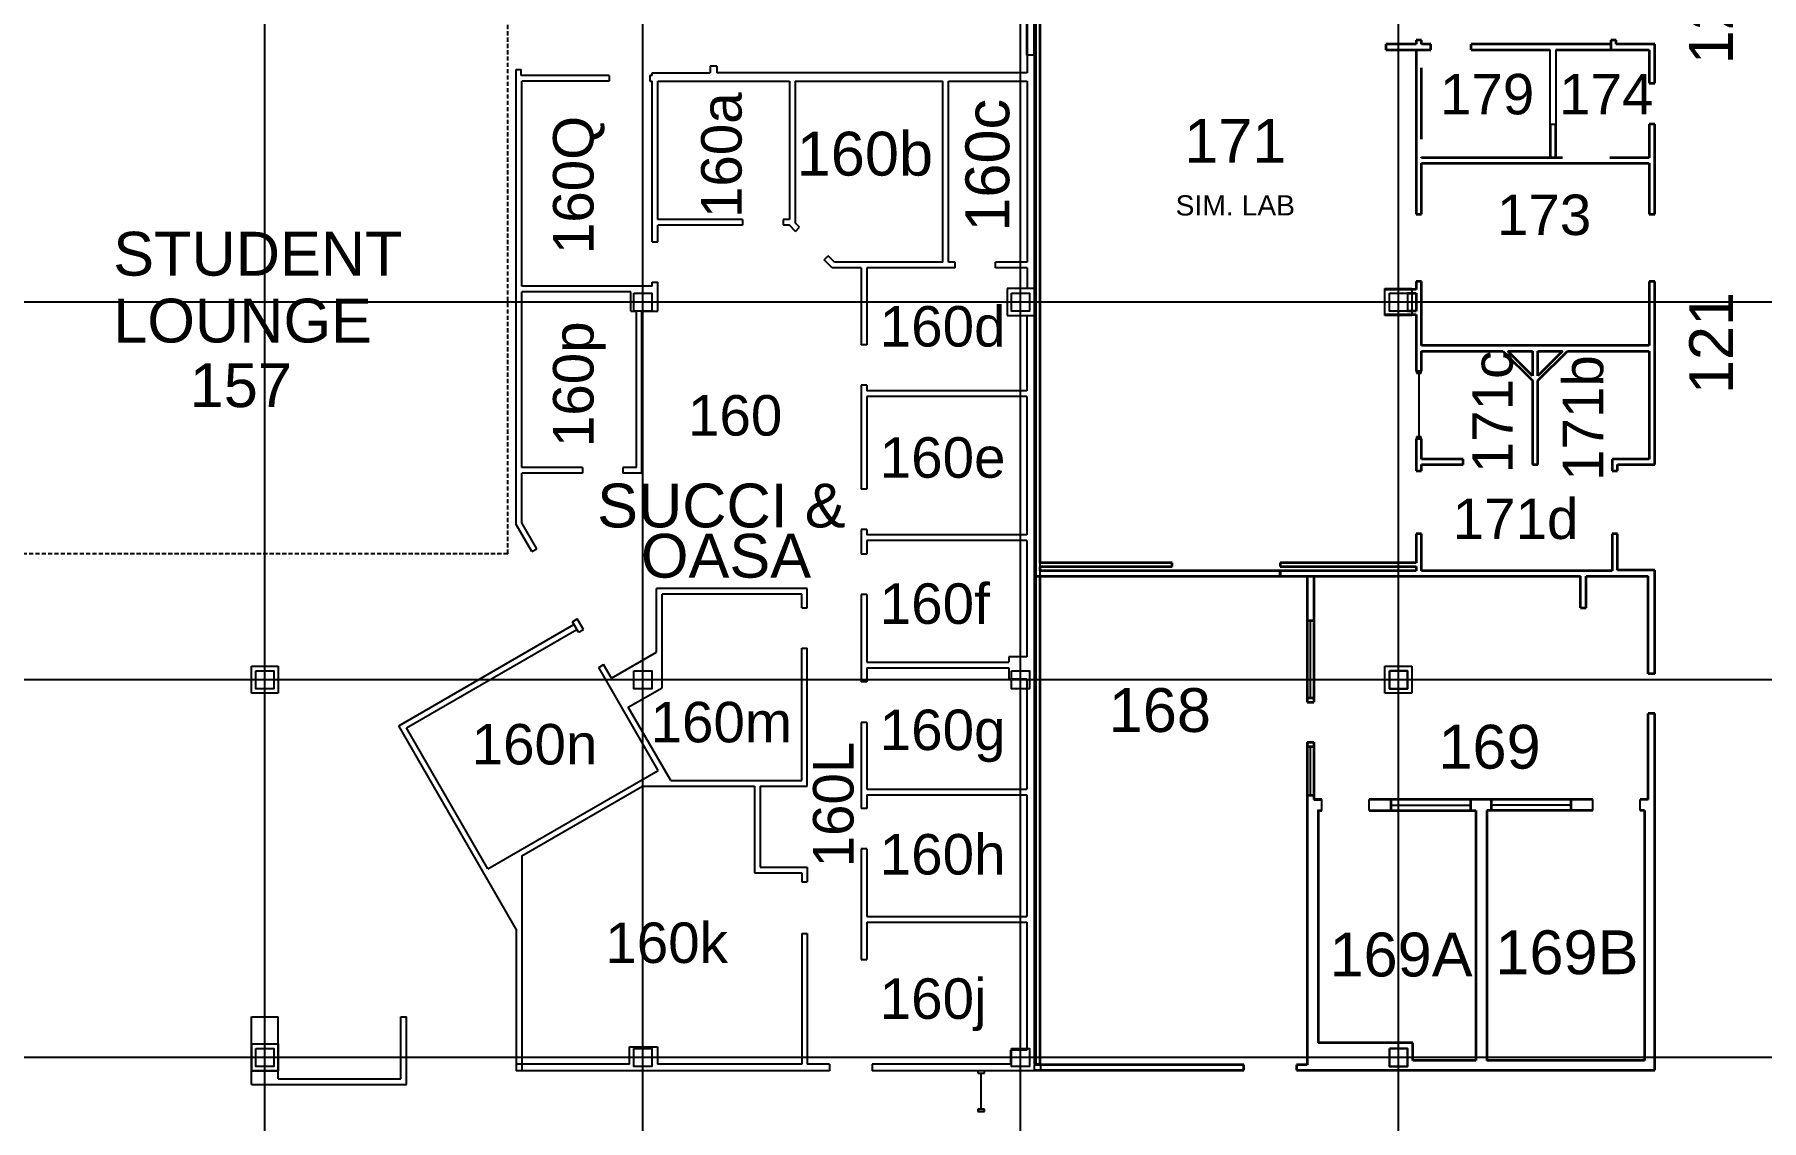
# Model space of a CAD drawing. Extents: x -222 to 8565, y -1562 to 5304.
# Drawn here: x 5121 to 6656, y 2045 to 3011 of the extents above; entities that cross this region are included whole.
import ezdxf

# ---------------------------------------------------------------- set-up
doc = ezdxf.new("R2010")
doc.units = 0
doc.header["$LTSCALE"] = 15
doc.header["$MEASUREMENT"] = 0
doc.linetypes.add('HIDDEN', pattern=[0.375, 0.25, -0.125])
doc.layers.get('0').update_dxf_attribs({"linetype": 'CONTINUOUS'})
for name, color, linetype, lineweight in [('A-WALL', 7, 'CONTINUOUS', 9), ('ROOM NAMES', 7, 'CONTINUOUS', 9), ('S-COLS', 7, 'CONTINUOUS', 9), ('WALLS', 7, 'CONTINUOUS', 25)]:
    doc.layers.add(name, color=color, linetype=linetype, lineweight=lineweight)
for name, color, linetype in [('EXIST', 1, 'CONTINUOUS'), ('grid', 251, 'CONTINUOUS'), ('room number', 7, 'CONTINUOUS')]:
    doc.layers.add(name, color=color, linetype=linetype)
doc.styles.get("Standard").update_dxf_attribs({"font": 'arial.ttf'})
doc.styles.add('style3', font='arial.ttf')

# ---------------------------------------------------------------- blocks, each defined once
blk = doc.blocks.new('AZMND')
for p, q in [((0, 0.5), (0, -0.5)), ((1, 0.5), (0, 0.5)), ((1, -0.5), (1, 0.5)), ((0, -0.5), (1, -0.5))]:
    blk.add_line(p, q)
blk = doc.blocks.new('M_Concrete-Square-Column - 16_ x 16__1-112-Main Floor Renovation Plan')
at = {"layer": 'S-COLS', "lineweight": 25}
for p, q in [((203.2, 203.2), (-203.2, 203.2)), ((-203.2, 203.2), (-203.2, -203.2)), ((203.2, -203.2), (203.2, 203.2)), ((-203.2, -203.2), (203.2, -203.2))]:
    blk.add_line(p, q, dxfattribs=at)
blk = doc.blocks.new('Rectangular Mullion - 45mm x 102mm_1-142-Main Floor Plan')
at = {"layer": 'WALLS', "lineweight": 25}
for p, q in [((-22.3, 51), (22.3, 51)), ((-22.3, -51), (-22.3, 51)), ((22.3, 51), (22.3, -51)), ((22.3, -51), (-22.3, -51))]:
    blk.add_line(p, q, dxfattribs=at)
blk = doc.blocks.new('Rectangular Mullion - 45mm x 102mm_1-141-Main Floor Plan')
at = {"layer": 'WALLS', "lineweight": 25}
for p, q in [((-22.3, 51), (22.3, 51)), ((-22.3, -51), (-22.3, 51)), ((22.3, 51), (22.3, -51)), ((22.3, -51), (-22.3, -51))]:
    blk.add_line(p, q, dxfattribs=at)

msp = doc.modelspace()

# ---------------------------------------------------------------- hatches: boundary and pattern name
at = {"layer": 'WALLS'}
for points in [[(6349.5, 2711.1), (6349.5, 2709.3), (6353.6, 2709.3), (6353.6, 2711.1)], [(6349.5, 2652.8), (6349.5, 2651), (6353.6, 2651), (6353.6, 2652.8)]]:
    msp.add_hatch(color=256, dxfattribs=at).paths.add_polyline_path(points)

# ---------------------------------------------------------------- linework, layer by layer
msp.add_line((6506.3, 2320.2), (6506.3, 2330.1))
at = {"layer": 'A-WALL', "lineweight": 35}
for p, q in [((6252.2, 2420.6), (6258.1, 2420.6)), ((6252.2, 2416.7), (6258.1, 2416.7))]:
    msp.add_line(p, q, dxfattribs=at)
at = {"layer": 'EXIST'}
msp.add_line((6009.9, 2089.2), (6009.9, 2094.1), dxfattribs=at)
at = {"layer": 'grid'}
for p, q in [((5325.4, 1060.2), (5325.4, 5126.4)), ((5661.4, 1060.2), (5661.4, 5126.4)), ((5997.4, 1567.8), (5997.4, 4349.4)), ((6333.4, 1567.8), (6333.4, 4349.4)), ((8485.8, 2772.7), (3520.1, 2772.7)), ((8485.8, 2436.7), (3520.1, 2436.7)), ((8485.8, 2100.7), (3520.1, 2100.7))]:
    msp.add_line(p, q, dxfattribs=at)
at = {"layer": 'grid', "linetype": 'HIDDEN'}
for q in [(5541.4, 3096.7), (5001.4, 2548.7)]:
    msp.add_line((5541.4, 2548.7), q, dxfattribs=at)
at = {"layer": 'grid'}
for points in [[(5653.4, 2780.7), (5669.4, 2780.7), (5669.4, 2764.7), (5653.4, 2764.7)], [(5989.4, 2780.7), (6005.4, 2780.7), (6005.4, 2764.7), (5989.4, 2764.7)], [(6325.4, 2780.7), (6341.4, 2780.7), (6341.4, 2764.7), (6325.4, 2764.7)], [(5317.4, 2444.7), (5333.4, 2444.7), (5333.4, 2428.7), (5317.4, 2428.7)], [(5653.4, 2444.7), (5669.4, 2444.7), (5669.4, 2428.7), (5653.4, 2428.7)], [(5989.4, 2444.7), (6005.4, 2444.7), (6005.4, 2428.7), (5989.4, 2428.7)], [(6325.4, 2444.7), (6341.4, 2444.7), (6341.4, 2428.7), (6325.4, 2428.7)], [(5317.4, 2108.7), (5333.4, 2108.7), (5333.4, 2092.7), (5317.4, 2092.7)], [(5653.4, 2108.7), (5669.4, 2108.7), (5669.4, 2092.7), (5653.4, 2092.7)], [(5989.4, 2108.7), (6005.4, 2108.7), (6005.4, 2092.7), (5989.4, 2092.7)], [(6325.4, 2108.7), (6341.4, 2108.7), (6341.4, 2092.7), (6325.4, 2092.7)]]:
    msp.add_lwpolyline(points, close=True, dxfattribs=at)
at = {"layer": 'WALLS', "lineweight": 35}
for p, q in [((6010.6, 3593.7), (6010.6, 2094.1)), ((6014.8, 2540.7), (6014.8, 3096.5)), ((6002.9, 3029.2), (6002.9, 2992.2)), ((6009.9, 2992.2), (6009.9, 3029.2)), ((6349.1, 3002), (6322.3, 3002)), ((6322.3, 3002), (6322.3, 2997.1)), ((6322.3, 2997.1), (6349.1, 2997.1)), ((6354, 3005.8), (6349.1, 3005.8)), ((6349.1, 3005.8), (6349.1, 3002)), ((6349.1, 2997.1), (6349.1, 2851)), ((6349.1, 2997.1), (6362.2, 2997.1)), ((6354, 3002), (6354, 3005.8)), ((6362.2, 3002), (6354, 3002)), ((6362.2, 2997.1), (6362.2, 3002)), ((6522.3, 3002), (6398.2, 3002)), ((6398.2, 2997.1), (6398.2, 3002)), ((6398.2, 2997.1), (6468.5, 2997.1)), ((6473.4, 2997.1), (6556.5, 2997.1)), ((6527.2, 3005.8), (6522.3, 3005.8)), ((6522.3, 3005.8), (6522.3, 2997.1)), ((6527.2, 3002), (6527.2, 3005.8)), ((6561.4, 3002), (6527.2, 3002)), ((6556.5, 2997.1), (6556.5, 2967.4)), ((6561.4, 2967.4), (6561.4, 3002)), ((6354, 2917.5), (6354, 2981.1)), ((6556.5, 2967.4), (6561.4, 2967.4)), ((6468.5, 2931), (6468.5, 2901)), ((6473.4, 2901), (6473.4, 2931)), ((6561.4, 2931), (6556.5, 2931)), ((6556.5, 2931), (6556.5, 2901)), ((6561.4, 2851), (6561.4, 2931)), ((6354, 2901), (6354, 2901.5)), ((6479.5, 2901), (6354, 2901)), ((6354, 2851), (6354, 2896.2)), ((6354, 2896.2), (6556.5, 2896.2)), ((6556.5, 2901), (6521.5, 2901)), ((6556.5, 2896.2), (6556.5, 2851)), ((6349.1, 2851), (6354, 2851)), ((6556.5, 2851), (6561.4, 2851)), ((6349.1, 2783.9), (6322.3, 2783.9)), ((6341.4, 2780.7), (6349.1, 2780.7)), ((6354, 2790.9), (6349.1, 2790.9)), ((6349.1, 2790.9), (6349.1, 2783.9)), ((6349.1, 2780.7), (6349.1, 2764.7)), ((6354, 2734), (6354, 2790.9)), ((6561.4, 2790.9), (6556.5, 2790.9)), ((6556.5, 2790.9), (6556.5, 2734)), ((6561.4, 2628.1), (6561.4, 2790.9)), ((6349.1, 2764.7), (6341.4, 2764.7)), ((6322.3, 2761.6), (6349.1, 2761.6)), ((6349.1, 2761.6), (6349.1, 2711.1)), ((6556.5, 2734), (6354, 2734)), ((6354, 2711.1), (6354, 2729.1)), ((6354, 2729.1), (6426.3, 2729.1)), ((6426.3, 2729.1), (6452.6, 2702.8)), ((6430.7, 2729.1), (6452.6, 2729.1)), ((6452.6, 2707.2), (6430.7, 2729.1)), ((6452.6, 2729.1), (6452.6, 2707.2)), ((6457.5, 2729.1), (6479.3, 2729.1)), ((6457.5, 2707.2), (6457.5, 2729.1)), ((6457.5, 2702.8), (6483.7, 2729.1)), ((6479.3, 2729.1), (6457.5, 2707.2)), ((6483.7, 2729.1), (6556.5, 2729.1)), ((6556.5, 2729.1), (6556.5, 2633)), ((6349.1, 2711.1), (6354, 2711.1)), ((6452.6, 2702.8), (6452.6, 2628.1)), ((6457.5, 2628.1), (6457.5, 2702.8)), ((6354, 2651), (6349.1, 2651)), ((6349.1, 2651), (6349.1, 2622.6)), ((6354, 2633), (6354, 2651)), ((6390.9, 2633), (6354, 2633)), ((6354, 2622.6), (6354, 2628.1)), ((6354, 2628.1), (6390.9, 2628.1)), ((6390.9, 2628.1), (6390.9, 2633)), ((6452.6, 2628.1), (6457.5, 2628.1)), ((6523.6, 2633), (6523.6, 2622.6)), ((6556.5, 2633), (6523.6, 2633)), ((6528.4, 2622.6), (6528.4, 2628.1)), ((6528.4, 2628.1), (6561.4, 2628.1)), ((6349.1, 2622.6), (6354, 2622.6)), ((6523.6, 2622.6), (6528.4, 2622.6)), ((6354, 2566.5), (6349.1, 2566.5)), ((6349.1, 2566.5), (6349.1, 2540.7)), ((6354, 2533.7), (6354, 2566.5)), ((6528.4, 2566.5), (6523.6, 2566.5)), ((6523.6, 2566.5), (6523.6, 2533.7)), ((6528.4, 2534.2), (6528.4, 2566.5)), ((6132.3, 2540.7), (6014.8, 2540.7)), ((6014.8, 2533.7), (6014.8, 2537.5)), ((6014.8, 2537.5), (6132.3, 2537.5)), ((6132.3, 2537.5), (6132.3, 2540.7)), ((6349.1, 2540.7), (6228.3, 2540.7)), ((6228.3, 2540.7), (6228.3, 2537.5)), ((6228.3, 2537.5), (6349.1, 2537.5)), ((6349.1, 2537.5), (6349.1, 2533.7)), ((6561.4, 2534.2), (6528.4, 2534.2)), ((6561.4, 2442), (6561.4, 2534.2)), ((6010.6, 2528.8), (6228.3, 2528.8)), ((6228.3, 2533.7), (6014.8, 2533.7)), ((6014.8, 2094.1), (6014.8, 2528.8)), ((6014.8, 2094.1), (6014.8, 2528.8)), ((6014.8, 2528.8), (6252.2, 2528.8)), ((6228.3, 2528.8), (6228.3, 2533.7)), ((6349.1, 2533.7), (6228.3, 2533.7)), ((6228.3, 2533.7), (6228.3, 2528.8)), ((6228.3, 2528.8), (6267.3, 2528.8)), ((6252.2, 2528.8), (6252.2, 2416.7)), ((6258.1, 2528.8), (6258.1, 2416.7)), ((6258.1, 2528.8), (6495.5, 2528.8)), ((6272.2, 2528.8), (6407.8, 2528.8)), ((6523.6, 2533.7), (6354, 2533.7)), ((6495.5, 2500.6), (6495.5, 2528.8)), ((6500.4, 2500.6), (6500.4, 2528.8)), ((6500.4, 2528.8), (6555.5, 2528.8)), ((6555.5, 2442), (6555.5, 2528.8)), ((6252.2, 2489.4), (6258.1, 2489.4)), ((6495.5, 2500.6), (6500.4, 2500.6)), ((6561.4, 2442), (6555.5, 2442)), ((6555.5, 2330.1), (6555.5, 2406.5)), ((6561.4, 2406.5), (6555.5, 2406.5)), ((6561.4, 2089.2), (6561.4, 2406.5)), ((6252.2, 2381.2), (6252.2, 2094.1)), ((6252.2, 2381.2), (6258.1, 2381.2)), ((6258.1, 2381.2), (6258.1, 2330.1)), ((6252.2, 2377.3), (6258.1, 2377.3)), ((6252.2, 2334), (6258.1, 2334)), ((6265.4, 2330.1), (6258.1, 2330.1)), ((6258.1, 2330.1), (6265.4, 2330.1)), ((6261.4, 2320.2), (6265.4, 2320.2)), ((6262.1, 2320.2), (6262.1, 2113.6)), ((6506.3, 2330.1), (6307.4, 2330.1)), ((6307.4, 2320.2), (6402.2, 2320.2)), ((6326.8, 2330.1), (6326.8, 2320.2)), ((6397.6, 2330.1), (6397.6, 2320.2)), ((6402.2, 2320.2), (6402.2, 2097.9)), ((6412.1, 2320.2), (6412.1, 2097.9)), ((6506.3, 2320.2), (6412.1, 2320.2)), ((6416, 2330.1), (6416, 2320.2)), ((6486.9, 2330.1), (6486.9, 2320.2)), ((6555.5, 2330.1), (6548.3, 2330.1)), ((6552.2, 2320.2), (6548.3, 2320.2)), ((6552.2, 2320.2), (6552.2, 2097.9)), ((6552.2, 2306.2), (6552.2, 2097.9)), ((6346.3, 2113.6), (6262.1, 2113.6)), ((6346.3, 2113.6), (6323.4, 2113.6)), ((6346.3, 2097.9), (6346.3, 2113.6)), ((6010.6, 2094.1), (6009.9, 2094.1)), ((6009.9, 2089.2), (6019.5, 2089.2)), ((6019.5, 2094.1), (6014.8, 2094.1)), ((6195.9, 2094.1), (6015.4, 2094.1)), ((6015.4, 2089.2), (6195.9, 2089.2)), ((6195.9, 2089.2), (6195.9, 2094.1)), ((6252.2, 2094.1), (6242.9, 2094.1)), ((6242.9, 2094.1), (6242.9, 2089.2)), ((6242.9, 2089.2), (6561.4, 2089.2)), ((6402.2, 2097.9), (6346.3, 2097.9)), ((6552.2, 2097.9), (6412.1, 2097.9)), ((6552.2, 2097.9), (6416.4, 2097.9))]:
    msp.add_line(p, q, dxfattribs=at)
at = {"layer": 'WALLS'}
for p, q in [((6468.5, 2930.6), (6468.5, 2997.1)), ((6473.4, 2997.1), (6473.4, 2930.6)), ((5548.9, 2574.9), (5548.9, 2979.6)), ((5548.9, 2979.6), (5553.4, 2979.6)), ((5553.4, 2974.2), (5553.4, 2979.6)), ((5727.4, 2982.7), (5721.4, 2982.7)), ((5721.4, 2982.7), (5721.4, 2976.7)), ((5727.4, 2982.7), (5727.4, 2976.7)), ((6003.4, 2992.7), (6009.4, 2992.7)), ((6003.4, 2992.7), (6003.4, 2976.7)), ((6009.4, 2992.7), (6009.4, 2094.7)), ((5631.7, 2974.2), (5553.4, 2974.2)), ((5553.9, 2786.7), (5553.9, 2969.2)), ((5631.7, 2969.2), (5553.9, 2969.2)), ((5631.7, 2974.2), (5631.7, 2969.2)), ((5669.8, 2974.2), (5667.7, 2974.2)), ((5667.7, 2974.2), (5667.7, 2969.2)), ((5667.7, 2969.2), (5669.8, 2969.2)), ((5669.8, 2976.7), (5721.4, 2976.7)), ((5669.8, 2974.2), (5669.8, 2976.7)), ((5669.8, 2826.4), (5669.8, 2969.2)), ((5674.8, 2846), (5674.8, 2969.2)), ((5674.8, 2969.2), (5791.9, 2969.2)), ((5901.4, 2976.7), (5727.4, 2976.7)), ((5792, 2969.2), (5792, 2846)), ((5797, 2969.2), (5928.4, 2969.2)), ((5797, 2969.2), (5797, 2843.1)), ((6003.4, 2976.7), (5901.4, 2976.7)), ((5928.4, 2808.2), (5928.4, 2969.2)), ((5933.4, 2969.2), (6003.4, 2969.2)), ((5933.4, 2808.2), (5933.4, 2969.2)), ((6003.4, 2969.2), (6003.4, 2808.2)), ((6468.5, 2931), (6473.4, 2931)), ((6473.4, 2930.6), (6468.5, 2930.6)), ((5750.3, 2846), (5674.8, 2846)), ((5750.3, 2846), (5750.3, 2841)), ((5792, 2846), (5786.3, 2846)), ((5786.3, 2846), (5786.3, 2841)), ((5800.9, 2839.2), (5797, 2843.1)), ((5669.8, 2826.4), (5674.8, 2826.4)), ((5750.3, 2841), (5674.8, 2841)), ((5674.8, 2826.4), (5674.8, 2841)), ((5792, 2841), (5786.3, 2841)), ((5797.4, 2835.6), (5792, 2841)), ((5797.4, 2835.6), (5800.9, 2839.2)), ((5822.8, 2810.2), (5826.4, 2813.7)), ((5831.9, 2808.2), (5826.4, 2813.7)), ((5829.8, 2803.2), (5822.8, 2810.2)), ((5855.8, 2803.2), (5829.8, 2803.2)), ((5928.4, 2808.2), (5831.9, 2808.2)), ((5855.8, 2803.2), (5855.8, 2734.7)), ((5939.3, 2803.2), (5860.8, 2803.2)), ((5860.8, 2803.2), (5860.8, 2734.7)), ((5939.3, 2808.2), (5933.4, 2808.2)), ((5939.3, 2803.2), (5939.3, 2808.2)), ((6003.4, 2808.2), (5975.3, 2808.2)), ((5975.3, 2803.2), (5975.3, 2808.2)), ((6003.4, 2803.2), (5975.3, 2803.2)), ((6003.4, 2803.2), (6003.4, 2784.7)), ((5669.8, 2786.7), (5553.9, 2786.7)), ((5553.9, 2625.5), (5553.9, 2781.7)), ((5650.9, 2781.7), (5553.9, 2781.7)), ((5650.9, 2764.5), (5650.9, 2781.7)), ((5669.8, 2786.7), (5669.8, 2790.4)), ((5669.8, 2790.4), (5674.8, 2790.4)), ((5674.8, 2764.5), (5674.8, 2790.4)), ((6009.4, 2784.7), (5985.4, 2784.7)), ((5985.4, 2784.7), (5985.4, 2760.7)), ((6321.4, 2784.7), (6345.4, 2784.7)), ((6321.4, 2760.7), (6321.4, 2784.7)), ((6345.4, 2784.7), (6345.4, 2760.7)), ((5650.9, 2764.5), (5655.8, 2764.5)), ((5655.8, 2625.5), (5655.8, 2764.5)), ((5660.8, 2620.5), (5660.8, 2764.5)), ((5660.8, 2764.5), (5674.8, 2764.5)), ((5985.4, 2760.7), (6009.4, 2760.7)), ((6002.9, 2760.7), (6002.9, 2693.7)), ((6345.4, 2760.7), (6321.4, 2760.7)), ((5860.8, 2734.7), (5855.8, 2734.7)), ((6351.6, 2709.3), (6351.6, 2652.8)), ((5860.8, 2698.7), (5855.8, 2698.7)), ((5855.8, 2698.7), (5855.8, 2606.3)), ((5860.8, 2698.7), (5860.8, 2693.7)), ((6002.9, 2693.7), (5860.8, 2693.7)), ((6002.9, 2688.7), (5860.8, 2688.7)), ((5860.8, 2688.7), (5860.8, 2606.3)), ((6002.9, 2688.7), (6002.9, 2565.7)), ((5607.8, 2625.5), (5553.9, 2625.5)), ((5553.9, 2576.2), (5553.9, 2620.5)), ((5607.8, 2620.5), (5553.9, 2620.5)), ((5607.8, 2625.5), (5607.8, 2620.5)), ((5655.8, 2625.5), (5643.8, 2625.5)), ((5643.8, 2625.5), (5643.8, 2620.5)), ((5660.8, 2620.5), (5643.8, 2620.5)), ((5860.8, 2606.3), (5855.8, 2606.3)), ((5562.9, 2550.7), (5548.9, 2574.9)), ((5567.2, 2553.2), (5553.9, 2576.2)), ((5860.8, 2570.3), (5855.8, 2570.3)), ((5855.8, 2570.3), (5855.8, 2548.4)), ((5860.8, 2570.3), (5860.8, 2565.7)), ((6002.9, 2565.7), (5860.8, 2565.7)), ((5562.9, 2550.7), (5567.2, 2553.2)), ((6002.9, 2560.7), (5860.8, 2560.7)), ((5860.8, 2560.7), (5860.8, 2548.4)), ((6002.9, 2560.7), (6002.9, 2457.2)), ((5860.8, 2548.4), (5855.8, 2548.4)), ((6014.8, 2537.5), (6014.8, 2540.7)), ((6014.8, 2528.8), (6014.8, 2533.7)), ((5673.8, 2461.3), (5673.8, 2517.8)), ((5807.8, 2517.8), (5673.8, 2517.8)), ((5678.8, 2429.6), (5678.8, 2512.8)), ((5802.8, 2512.8), (5678.8, 2512.8)), ((5802.8, 2500.8), (5802.8, 2512.8)), ((5807.8, 2500.8), (5807.8, 2517.8)), ((5860.8, 2512.4), (5855.8, 2512.4)), ((5855.8, 2512.4), (5855.8, 2434.7)), ((5860.8, 2512.4), (5860.8, 2452.4)), ((5598.9, 2488.3), (5603.2, 2490.8)), ((5604.3, 2478.9), (5598.9, 2488.3)), ((5608.7, 2481.4), (5603.2, 2490.8)), ((5802.8, 2500.8), (5807.8, 2500.8)), ((6255.2, 2420.6), (6255.2, 2489.4)), ((5444.5, 2395.8), (5600.3, 2485.8)), ((5451.3, 2394), (5602.8, 2481.5)), ((5604.3, 2478.9), (5608.7, 2481.4)), ((5633.7, 2438.1), (5673.8, 2461.3)), ((5802.8, 2347), (5802.8, 2464.8)), ((5802.8, 2464.8), (5807.8, 2464.8)), ((5807.8, 2342), (5807.8, 2464.8)), ((5986.9, 2457.2), (5986.9, 2452.7)), ((6002.9, 2457.2), (5986.9, 2457.2)), ((5986.9, 2457.2), (5986.9, 2452.4)), ((5313.4, 2448.7), (5337.4, 2448.7)), ((5313.4, 2424.7), (5313.4, 2448.7)), ((5337.4, 2448.7), (5337.4, 2424.7)), ((5622.3, 2447.7), (5626.7, 2450.2)), ((5675.3, 2355.9), (5622.3, 2447.7)), ((5633.7, 2438.1), (5626.7, 2450.2)), ((5860.8, 2452.4), (5986.9, 2452.4)), ((5860.8, 2447.4), (5986.9, 2447.4)), ((5860.8, 2447.4), (5860.8, 2434.7)), ((5986.9, 2447.4), (5986.9, 2437.2)), ((6009.4, 2448.7), (6009.4, 2424.7)), ((6321.4, 2448.7), (6345.4, 2448.7)), ((6321.4, 2424.7), (6321.4, 2448.7)), ((6345.4, 2448.7), (6345.4, 2424.7)), ((5648.6, 2412.2), (5678.8, 2429.6)), ((5860.8, 2434.7), (5855.8, 2434.7)), ((6002.9, 2437.2), (5986.9, 2437.2)), ((6002.9, 2437.2), (6002.9, 2339.2)), ((5337.4, 2424.7), (5313.4, 2424.7)), ((5686.3, 2347), (5648.6, 2412.2)), ((6345.4, 2424.7), (6321.4, 2424.7)), ((5549, 2214.7), (5444.5, 2395.8)), ((5860.8, 2398.7), (5855.8, 2398.7)), ((5855.8, 2398.7), (5855.8, 2322.1)), ((5860.8, 2398.7), (5860.8, 2339.2)), ((5523.8, 2268.4), (5451.3, 2394)), ((6255.2, 2334), (6255.2, 2377.3)), ((5523.8, 2268.4), (5675.3, 2355.9)), ((5554, 2280.1), (5661.3, 2342)), ((5661.3, 2342), (5760.8, 2342)), ((5686.3, 2347), (5802.8, 2347)), ((5760.8, 2342), (5760.8, 2265)), ((5765.8, 2342), (5765.8, 2270)), ((5765.8, 2342), (5807.8, 2342)), ((5860.8, 2339.2), (6002.9, 2339.2)), ((5860.8, 2322.1), (5855.8, 2322.1)), ((5860.8, 2334.2), (6002.9, 2334.2)), ((5860.8, 2334.2), (5860.8, 2322.1)), ((6002.9, 2334.2), (6002.9, 2225.9)), ((6265.4, 2320.2), (6265.4, 2330.1)), ((6307.4, 2320.2), (6307.4, 2330.1)), ((6326.8, 2325.1), (6397.6, 2325.1)), ((6486.9, 2325.1), (6416, 2325.1)), ((6548.3, 2320.2), (6548.3, 2330.1)), ((5554, 2280.1), (5554, 2088.7)), ((5860.8, 2286.1), (5855.8, 2286.1)), ((5855.8, 2286.1), (5855.8, 2187.9)), ((5860.8, 2286.1), (5860.8, 2225.9)), ((5760.8, 2265), (5802.8, 2265)), ((5765.8, 2270), (5807.8, 2270)), ((5802.8, 2265), (5802.8, 2257)), ((5807.8, 2270), (5807.8, 2257)), ((5802.8, 2257), (5807.8, 2257)), ((5549, 2214.7), (5549, 2088.7)), ((5860.8, 2225.9), (6002.9, 2225.9)), ((5860.8, 2220.9), (6002.9, 2220.9)), ((5860.8, 2220.9), (5860.8, 2187.9)), ((6002.9, 2220.9), (6002.9, 2107.2)), ((5802.8, 2211), (5807.8, 2211)), ((5802.8, 2211), (5802.8, 2094.7)), ((5807.8, 2211), (5807.8, 2094.7)), ((5855.8, 2187.9), (5860.8, 2187.9)), ((5313.4, 2136.7), (5337.4, 2136.7)), ((5313.4, 2112.7), (5313.4, 2136.7)), ((5337.4, 2081.7), (5337.4, 2136.7)), ((5446.4, 2081.7), (5446.4, 2136.7)), ((5446.4, 2136.7), (5451.4, 2136.7)), ((5451.4, 2076.7), (5451.4, 2136.7)), ((5313.4, 2112.7), (5313.4, 2088.7)), ((5337.4, 2088.7), (5337.4, 2112.7)), ((5649.8, 2094.8), (5649.8, 2110.2)), ((5649.8, 2110.2), (5674.6, 2110.2)), ((5674.6, 2110.2), (5674.6, 2094.8)), ((6002.9, 2107.2), (5988.4, 2107.2)), ((5988.4, 2107.2), (5988.4, 2094.7)), ((6325.4, 2108.7), (6341.4, 2108.7)), ((6325.4, 2092.7), (6325.4, 2108.7)), ((5313.4, 2088.7), (5337.4, 2088.7)), ((5313.4, 2076.7), (5313.4, 2088.7)), ((5649.8, 2094.8), (5549, 2094.8)), ((5649.8, 2088.7), (5549, 2088.7)), ((5827.5, 2088.7), (5649.4, 2088.7)), ((5802.8, 2094.7), (5674.6, 2094.8)), ((5827.5, 2094.7), (5807.8, 2094.7)), ((5827.5, 2094.7), (5827.5, 2088.7)), ((5865.4, 2094.7), (5865.4, 2088.7)), ((5988.4, 2094.7), (5865.4, 2094.7)), ((6015.4, 2088.7), (5865.4, 2088.7)), ((5988.4, 2094.7), (5948.4, 2094.7)), ((6015.4, 2094.7), (6009.4, 2094.7)), ((6010.6, 2094.1), (6014.8, 2094.1)), ((6015.4, 2088.7), (6015.4, 2094.7)), ((5313.4, 2076.7), (5451.4, 2076.7)), ((5337.4, 2081.7), (5446.4, 2081.7)), ((5962.4, 2054.7), (5962.4, 2086.7)), ((5965.4, 2052.7), (5959.4, 2052.7))]:
    msp.add_line(p, q, dxfattribs=at)
msp.add_lwpolyline([(5313.4, 2112.7), (5337.4, 2112.7), (5337.4, 2088.7), (5313.4, 2088.7)], close=True, dxfattribs=at)

# ---------------------------------------------------------------- block references
at = {"layer": 'WALLS', "extrusion": (0, 0, -1), "xscale": 0.03937007873901166, "yscale": 0.03937007873901166, "zscale": 0.03937007873901166, "rotation": 270}
for name, p in [('Rectangular Mullion - 45mm x 102mm_1-142-Main Floor Plan', (-6351.6, 2710.2)), ('Rectangular Mullion - 45mm x 102mm_1-141-Main Floor Plan', (-6351.6, 2651.9))]:
    msp.add_blockref(name, p, dxfattribs=at)
at = {"layer": 'WALLS', "color": 55, "xscale": 0.03936999999859836, "yscale": 0.03936999999859836, "zscale": 0.03936999999859836, "rotation": 270}
msp.add_blockref('M_Concrete-Square-Column - 16_ x 16__1-112-Main Floor Renovation Plan', (6333.4, 2436.7), dxfattribs=at)
at = {"layer": 'WALLS', "xscale": 0.03937007873992115, "yscale": 0.03937007873992115, "zscale": 0.03937007873992115, "rotation": 270}
msp.add_blockref('M_Concrete-Square-Column - 16_ x 16__1-112-Main Floor Renovation Plan', (6333.4, 2100.7), dxfattribs=at)
at = {"layer": 'WALLS', "xscale": 2, "yscale": 6, "rotation": 90}
for p in [(5962.4, 2086.7), (5962.4, 2052.7)]:
    msp.add_blockref('AZMND', p, dxfattribs=at)

# ---------------------------------------------------------------- texts
at = {"layer": 'ROOM NAMES', "lineweight": 0, "insert": (6188.4, 2867.7), "char_height": 18, "width": 135.291, "attachment_point": 2, "line_spacing_factor": 0.965774, "style": 'style3'}
msp.add_mtext('SIM. LAB', dxfattribs=at)
at = {"layer": 'room number', "lineweight": 0}
for s, height, p in [('121', 39, (6630.9, 2984.2)), ('160a', 36, (5749.4, 2847.4)), ('160c', 39, (5987.4, 2835.3)), ('160Q', 36, (5617.7, 2815.3)), ('160p', 36, (5617.7, 2643.6)), ('160L', 36, (5848.9, 2269.7))]:
    msp.add_text(s, height=height, rotation=90, dxfattribs=at).set_placement(p)
for s, height, p in [('160b', 39, (5798.4, 2885.2)), ('STUDENT ', 39, (5190.6, 2796.2)), ('LOUNGE', 39, (5190.6, 2736.7)), ('160d', 36, (5872.2, 2733.1)), ('157', 39, (5258.6, 2679.2)), ('160', 36, (5701.7, 2653.9)), ('160e', 36, (5872.2, 2616.4)), ('SUCCI & ', 39, (5620.9, 2572.2)), ('OASA', 39, (5659.8, 2527.5)), ('160f', 36, (5872.2, 2486.4)), ('160m', 36, (5668.4, 2381)), ('160n', 36, (5509.3, 2361.3)), ('160g', 36, (5872.2, 2374.1)), ('160h', 36, (5872.2, 2263.4)), ('160k', 36, (5628.2, 2184.7)), ('160j', 36, (5872.2, 2135))]:
    msp.add_text(s, height=height, dxfattribs=at).set_placement(p)
at = {"layer": 'room number', "lineweight": 0, "char_height": 36, "width": 30.614, "attachment_point": 2, "line_spacing_factor": 0.965774}
for s, insert in [('179', (6412.3, 2975.7)), ('174', (6518.3, 2975.7)), ('173', (6463, 2868.3))]:
    msp.add_mtext(s, dxfattribs=dict(at, insert=insert))
at = {"layer": 'room number', "lineweight": 0, "width": 30.614, "attachment_point": 2, "line_spacing_factor": 0.965774, "style": 'style3'}
for s, insert, char_height in [('171', (6188.4, 2935.6), 39), ('171d', (6437.6, 2597.9), 36), ('168', (6121.3, 2429.2), 39), ('169', (6414.5, 2396.6), 39), ('169A', (6335.8, 2211.7), 39), ('169B', (6483.3, 2213.7), 39)]:
    msp.add_mtext(s, dxfattribs=dict(at, insert=insert, char_height=char_height))
at = {"layer": 'room number', "lineweight": 0, "insert": (6592.1, 2736.2), "char_height": 39, "width": 30.614, "attachment_point": 2, "rotation": 90, "line_spacing_factor": 0.965774, "style": 'style3'}
msp.add_mtext('121', dxfattribs=at)
at = {"layer": 'room number', "lineweight": 0, "char_height": 36, "width": 30.614, "attachment_point": 2, "rotation": 90, "line_spacing_factor": 0.965774}
for s, insert in [('171c', (6399.1, 2674.9)), ('171b', (6479.6, 2669.5))]:
    msp.add_mtext(s, dxfattribs=dict(at, insert=insert))

doc.saveas('drawing.dxf')
